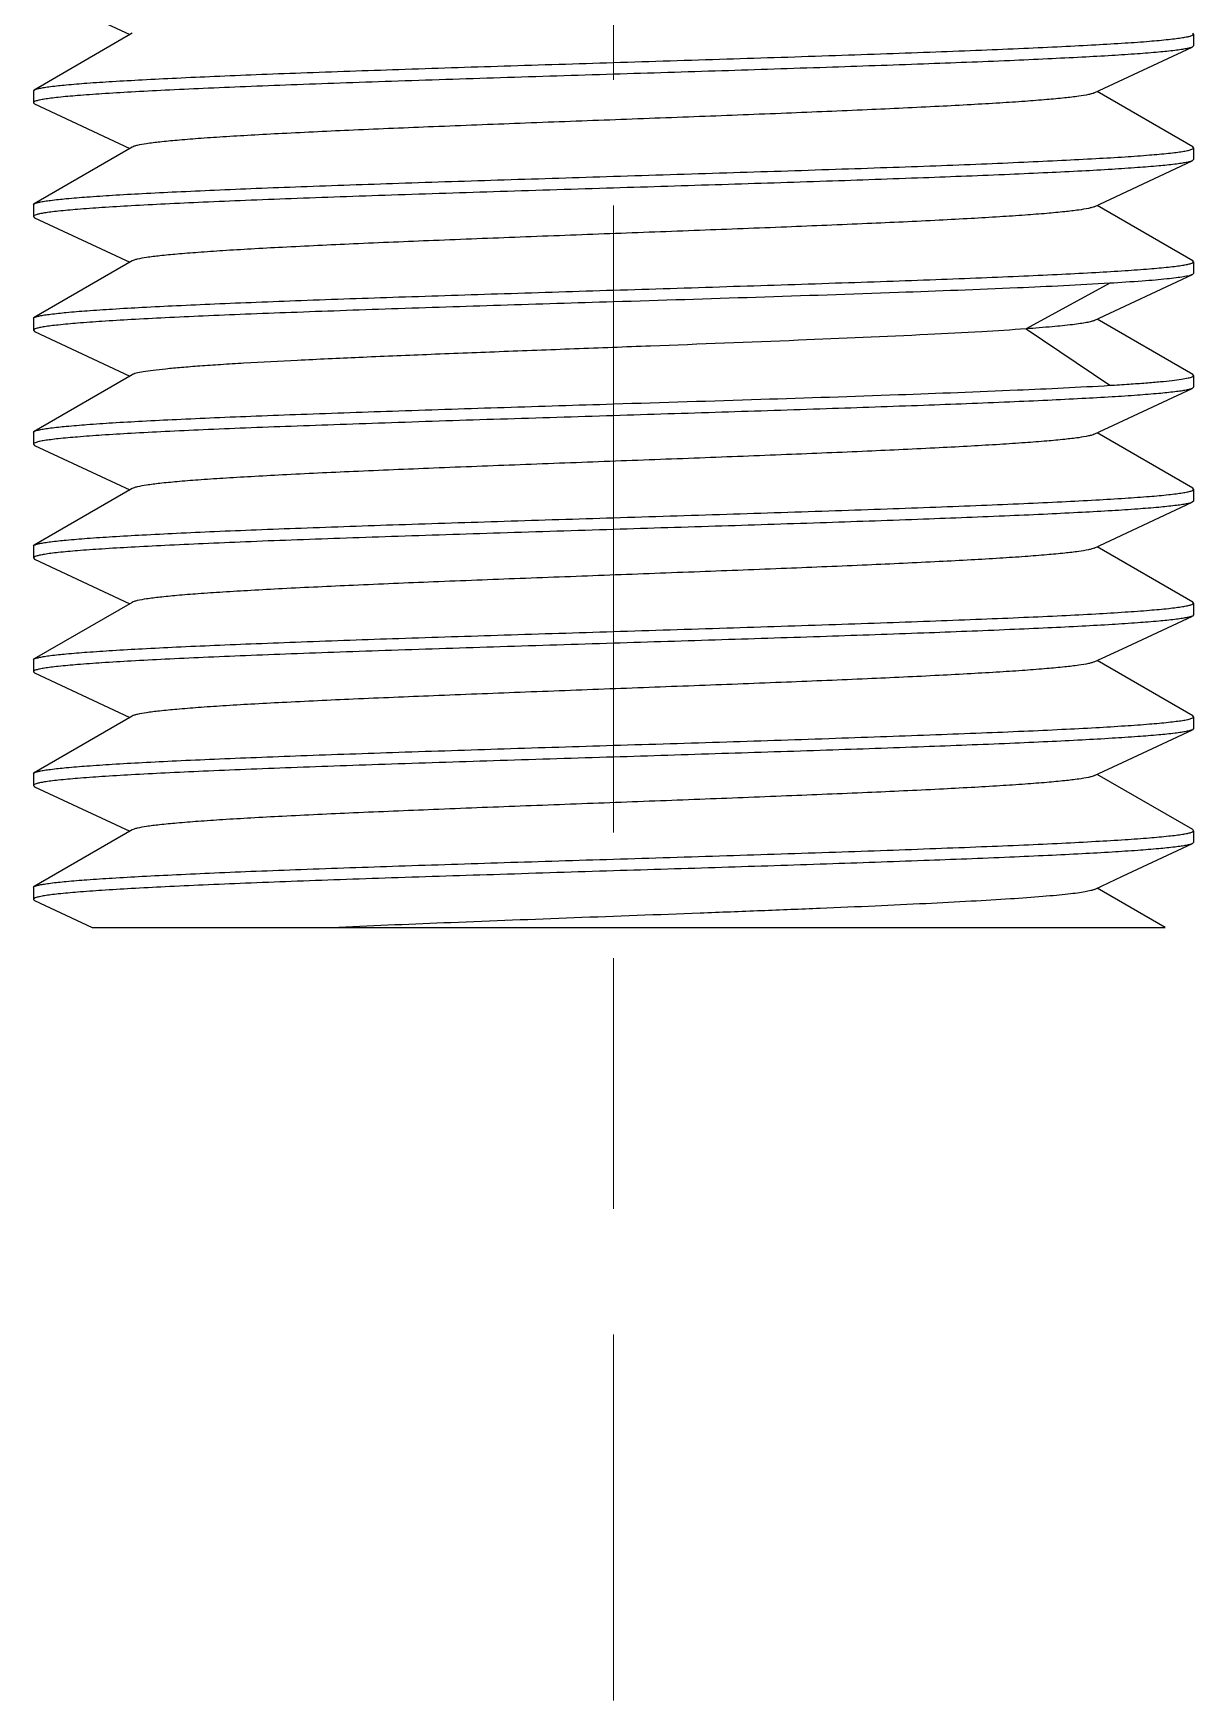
# Model space of a CAD drawing. Header units: millimetres. Extents: x 5308 to 9632, y 1173 to 3839.
# Drawn here: x 8667.65 to 8686.15, y 3185 to 3211.58 of the extents above; entities that cross this region are included whole.
import ezdxf

# ---------------------------------------------------------------- set-up
doc = ezdxf.new("R2010")
doc.units = ezdxf.units.MM
doc.header["$LTSCALE"] = 4
doc.linetypes.add('CENTER', pattern=[2.25, 1.25, -0.25, 0.5, -0.25])
doc.linetypes.add('CENTER2', pattern=[28.575, 19.05, -3.175, 3.175, -3.175])
doc.layers.get('0').update_dxf_attribs({"linetype": 'CONTINUOUS'})
doc.layers.add('Cneter', color=1, linetype='CENTER2', lineweight=13)

msp = doc.modelspace()

# ---------------------------------------------------------------- linework, layer by layer
at = {"color": 7, "linetype": 'Continuous'}
for p, q in [((8668.316, 3211.972), (8669.19, 3211.564)), ((8669.226, 3211.585), (8667.665, 3210.681)), ((8684.567, 3210.635), (8686.13, 3211.366)), ((8686.151, 3211.386), (8686.13, 3211.366)), ((8686.151, 3211.573), (8686.138, 3211.588)), ((8686.151, 3211.573), (8686.151, 3211.386)), ((8667.651, 3210.666), (8667.665, 3210.681)), ((8667.651, 3210.666), (8667.651, 3210.478)), ((8686.138, 3209.774), (8684.612, 3210.656)), ((8667.651, 3210.478), (8667.672, 3210.459)), ((8667.672, 3210.459), (8669.19, 3209.749)), ((8669.227, 3209.77), (8667.665, 3208.867)), ((8686.151, 3209.759), (8686.138, 3209.774)), ((8686.151, 3209.759), (8686.151, 3209.571)), ((8684.567, 3208.821), (8686.13, 3209.552)), ((8686.151, 3209.571), (8686.13, 3209.552)), ((8667.651, 3208.852), (8667.665, 3208.867)), ((8667.651, 3208.852), (8667.651, 3208.664)), ((8686.137, 3207.96), (8684.612, 3208.842)), ((8667.651, 3208.664), (8667.672, 3208.645)), ((8667.672, 3208.645), (8669.19, 3207.935)), ((8669.226, 3207.956), (8667.665, 3207.053)), ((8686.151, 3207.944), (8686.137, 3207.96)), ((8686.151, 3207.944), (8686.151, 3207.757)), ((8684.567, 3207.007), (8686.131, 3207.738)), ((8686.151, 3207.757), (8686.131, 3207.738)), ((8684.815, 3207.6), (8683.481, 3206.873)), ((8667.651, 3207.037), (8667.665, 3207.053)), ((8667.651, 3207.037), (8667.651, 3206.85)), ((8667.651, 3206.85), (8667.672, 3206.83)), ((8667.672, 3206.831), (8669.19, 3206.121)), ((8683.481, 3206.873), (8684.815, 3205.973)), ((8686.138, 3206.146), (8684.612, 3207.028)), ((8669.227, 3206.142), (8667.665, 3205.238)), ((8686.151, 3206.13), (8686.138, 3206.146)), ((8686.151, 3206.13), (8686.151, 3205.943)), ((8684.567, 3205.193), (8686.13, 3205.923)), ((8686.151, 3205.943), (8686.13, 3205.923)), ((8667.651, 3205.223), (8667.665, 3205.239)), ((8667.651, 3205.223), (8667.651, 3205.036)), ((8686.137, 3204.331), (8684.612, 3205.214)), ((8667.651, 3205.036), (8667.672, 3205.016)), ((8667.672, 3205.016), (8669.19, 3204.306)), ((8669.226, 3204.328), (8667.665, 3203.424)), ((8686.151, 3204.316), (8686.137, 3204.332)), ((8686.151, 3204.316), (8686.151, 3204.128)), ((8684.567, 3203.378), (8686.13, 3204.109)), ((8686.151, 3204.128), (8686.13, 3204.109)), ((8667.651, 3203.409), (8667.665, 3203.424)), ((8667.651, 3203.409), (8667.651, 3203.221)), ((8686.137, 3202.517), (8684.612, 3203.399)), ((8667.651, 3203.221), (8667.672, 3203.202)), ((8667.672, 3203.202), (8669.19, 3202.492)), ((8669.226, 3202.513), (8667.665, 3201.61)), ((8685.016, 3201.774), (8686.131, 3202.295)), ((8686.151, 3202.314), (8686.131, 3202.295)), ((8686.151, 3202.502), (8686.137, 3202.517)), ((8686.151, 3202.502), (8686.151, 3202.314)), ((8684.567, 3201.564), (8685.016, 3201.774)), ((8667.651, 3201.594), (8667.665, 3201.61)), ((8667.651, 3201.594), (8667.651, 3201.407)), ((8686.138, 3200.703), (8684.612, 3201.585)), ((8667.651, 3201.407), (8667.672, 3201.388)), ((8667.672, 3201.388), (8669.19, 3200.678)), ((8669.226, 3200.699), (8667.664, 3199.796)), ((8686.151, 3200.687), (8686.138, 3200.703)), ((8685.017, 3199.96), (8686.131, 3200.481)), ((8686.151, 3200.5), (8686.131, 3200.481)), ((8686.151, 3200.687), (8686.151, 3200.5)), ((8684.568, 3199.75), (8685.017, 3199.96)), ((8667.651, 3199.78), (8667.664, 3199.796)), ((8667.651, 3199.78), (8667.651, 3199.593)), ((8686.137, 3198.889), (8684.612, 3199.771)), ((8667.651, 3199.593), (8667.671, 3199.574)), ((8667.671, 3199.574), (8669.19, 3198.864)), ((8669.226, 3198.884), (8667.664, 3197.981)), ((8686.151, 3198.873), (8686.137, 3198.889)), ((8686.151, 3198.873), (8686.151, 3198.686)), ((8685.017, 3198.146), (8686.131, 3198.667)), ((8686.151, 3198.686), (8686.131, 3198.666)), ((8684.568, 3197.936), (8685.017, 3198.146)), ((8667.651, 3197.966), (8667.664, 3197.981)), ((8667.651, 3197.966), (8667.651, 3197.778)), ((8667.651, 3197.778), (8667.671, 3197.759)), ((8685.695, 3197.33), (8684.612, 3197.956)), ((8667.671, 3197.759), (8668.59, 3197.33)), ((8668.59, 3197.33), (8685.695, 3197.33))]:
    msp.add_line(p, q, dxfattribs=at)
for points, knots in [([(8676.901, 3211.119), (8677.503, 3211.138), (8678.683, 3211.175), (8680.136, 3211.222), (8681.247, 3211.26), (8682.024, 3211.289), (8682.75, 3211.317), (8683.421, 3211.345), (8684.029, 3211.373), (8684.568, 3211.401), (8685.033, 3211.429), (8685.42, 3211.456), (8685.691, 3211.481), (8685.867, 3211.501), (8685.966, 3211.515), (8686.044, 3211.528), (8686.101, 3211.542), (8686.134, 3211.553), (8686.151, 3211.567), (8686.151, 3211.573)], [0, 0, 0, 0, 0.1947, 0.381914, 0.47046, 0.554476, 0.633159, 0.705754, 0.771565, 0.829961, 0.880379, 0.922346, 0.955465, 0.968614, 0.979448, 0.987956, 0.994143, 0.998056, 1, 1, 1, 1]), ([(8686.13, 3211.366), (8686.118, 3211.36), (8686.085, 3211.35), (8686.025, 3211.337), (8685.945, 3211.324), (8685.799, 3211.305), (8685.568, 3211.281), (8685.233, 3211.255), (8684.826, 3211.228), (8684.348, 3211.202), (8683.804, 3211.175), (8682.963, 3211.137), (8681.787, 3211.092), (8680.257, 3211.039), (8678.609, 3210.985), (8677.477, 3210.95), (8676.901, 3210.932)], [0, 0, 0, 0, 0.004504, 0.011123, 0.019878, 0.03077, 0.058895, 0.09528, 0.139624, 0.191541, 0.250578, 0.316218, 0.464934, 0.632475, 0.812941, 1, 1, 1, 1]), ([(8667.665, 3210.681), (8667.675, 3210.688), (8667.705, 3210.698), (8667.76, 3210.711), (8667.835, 3210.724), (8667.976, 3210.744), (8668.201, 3210.767), (8668.53, 3210.794), (8668.934, 3210.82), (8669.41, 3210.847), (8669.953, 3210.874), (8670.558, 3210.902), (8671.22, 3210.929), (8672.199, 3210.966), (8673.518, 3211.012), (8675.178, 3211.066), (8676.32, 3211.101), (8676.901, 3211.119)], [0, 0, 0, 0, 0.003959, 0.01005, 0.018313, 0.028749, 0.056086, 0.091852, 0.135748, 0.187384, 0.246303, 0.311981, 0.383826, 0.461198, 0.629709, 0.811473, 1, 1, 1, 1]), ([(8676.901, 3210.932), (8676.3, 3210.913), (8675.12, 3210.876), (8673.666, 3210.829), (8672.555, 3210.791), (8671.779, 3210.763), (8671.052, 3210.735), (8670.381, 3210.707), (8669.774, 3210.679), (8669.235, 3210.651), (8668.769, 3210.623), (8668.382, 3210.595), (8668.111, 3210.571), (8667.935, 3210.551), (8667.836, 3210.537), (8667.758, 3210.523), (8667.702, 3210.509), (8667.668, 3210.498), (8667.651, 3210.484), (8667.651, 3210.478)], [0, 0, 0, 0, 0.1947, 0.381912, 0.470458, 0.554474, 0.633158, 0.705755, 0.771566, 0.829961, 0.880378, 0.922345, 0.955464, 0.968613, 0.979447, 0.987956, 0.994144, 0.998056, 1, 1, 1, 1]), ([(8684.567, 3210.635), (8684.555, 3210.63), (8684.525, 3210.62), (8684.442, 3210.6), (8684.297, 3210.577), (8684.074, 3210.551), (8683.789, 3210.525), (8683.444, 3210.498), (8683.041, 3210.472), (8682.585, 3210.445), (8681.881, 3210.408), (8680.9, 3210.362), (8679.627, 3210.309), (8678.258, 3210.256), (8676.842, 3210.203), (8675.428, 3210.15), (8674.066, 3210.097), (8672.803, 3210.044), (8671.832, 3209.998), (8671.138, 3209.961), (8670.691, 3209.934), (8670.297, 3209.908), (8669.962, 3209.881), (8669.687, 3209.855), (8669.475, 3209.829), (8669.338, 3209.806), (8669.263, 3209.786), (8669.236, 3209.776), (8669.226, 3209.77)], [0, 0, 0, 0, 0.002585, 0.006217, 0.016644, 0.031235, 0.049892, 0.072489, 0.098814, 0.128626, 0.161676, 0.236355, 0.320201, 0.410326, 0.503558, 0.596662, 0.68638, 0.769583, 0.843368, 0.875904, 0.905168, 0.930894, 0.952836, 0.970836, 0.984757, 0.994483, 0.997757, 1, 1, 1, 1]), ([(8676.901, 3209.305), (8677.503, 3209.324), (8678.683, 3209.361), (8680.136, 3209.408), (8681.247, 3209.446), (8682.024, 3209.474), (8682.75, 3209.502), (8683.421, 3209.531), (8684.028, 3209.559), (8684.567, 3209.587), (8685.033, 3209.614), (8685.42, 3209.642), (8685.691, 3209.666), (8685.867, 3209.686), (8685.966, 3209.7), (8686.044, 3209.714), (8686.101, 3209.728), (8686.134, 3209.739), (8686.151, 3209.753), (8686.151, 3209.759)], [0, 0, 0, 0, 0.194699, 0.381909, 0.470453, 0.554467, 0.633149, 0.705745, 0.771555, 0.829952, 0.88037, 0.922338, 0.955458, 0.968608, 0.979443, 0.987953, 0.994141, 0.998055, 1, 1, 1, 1]), ([(8686.13, 3209.552), (8686.118, 3209.546), (8686.085, 3209.536), (8686.025, 3209.523), (8685.945, 3209.51), (8685.799, 3209.49), (8685.568, 3209.467), (8685.234, 3209.441), (8684.826, 3209.414), (8684.348, 3209.387), (8683.805, 3209.361), (8682.963, 3209.323), (8681.787, 3209.277), (8680.257, 3209.224), (8678.609, 3209.171), (8677.477, 3209.136), (8676.901, 3209.118)], [0, 0, 0, 0, 0.004498, 0.01111, 0.01986, 0.030747, 0.058863, 0.095241, 0.139579, 0.191493, 0.250527, 0.316168, 0.464891, 0.632443, 0.812923, 1, 1, 1, 1]), ([(8667.665, 3208.867), (8667.675, 3208.873), (8667.705, 3208.884), (8667.76, 3208.897), (8667.836, 3208.91), (8667.976, 3208.929), (8668.202, 3208.953), (8668.531, 3208.979), (8668.935, 3209.006), (8669.411, 3209.033), (8669.954, 3209.06), (8670.559, 3209.087), (8671.221, 3209.115), (8672.2, 3209.152), (8673.518, 3209.198), (8675.179, 3209.251), (8676.32, 3209.287), (8676.901, 3209.305)], [0, 0, 0, 0, 0.003974, 0.010079, 0.018355, 0.028803, 0.056161, 0.091944, 0.135852, 0.187496, 0.24642, 0.312098, 0.383939, 0.461303, 0.629788, 0.811514, 1, 1, 1, 1]), ([(8676.901, 3209.118), (8676.3, 3209.099), (8675.12, 3209.062), (8673.666, 3209.015), (8672.555, 3208.977), (8671.779, 3208.949), (8671.052, 3208.92), (8670.381, 3208.892), (8669.774, 3208.864), (8669.235, 3208.836), (8668.769, 3208.808), (8668.382, 3208.781), (8668.111, 3208.757), (8667.935, 3208.736), (8667.836, 3208.722), (8667.758, 3208.709), (8667.702, 3208.695), (8667.668, 3208.684), (8667.651, 3208.67), (8667.651, 3208.664)], [0, 0, 0, 0, 0.194704, 0.381918, 0.470463, 0.554479, 0.633163, 0.705759, 0.771569, 0.829965, 0.880382, 0.922348, 0.955467, 0.968615, 0.979449, 0.987958, 0.994144, 0.998057, 1, 1, 1, 1]), ([(8684.567, 3208.821), (8684.555, 3208.816), (8684.525, 3208.806), (8684.442, 3208.786), (8684.297, 3208.763), (8684.075, 3208.737), (8683.79, 3208.711), (8683.444, 3208.684), (8683.042, 3208.657), (8682.585, 3208.631), (8681.881, 3208.593), (8680.901, 3208.548), (8679.627, 3208.495), (8678.259, 3208.442), (8676.843, 3208.389), (8675.429, 3208.336), (8674.066, 3208.283), (8672.803, 3208.23), (8671.833, 3208.184), (8671.139, 3208.147), (8670.691, 3208.12), (8670.297, 3208.093), (8669.962, 3208.067), (8669.687, 3208.041), (8669.475, 3208.015), (8669.339, 3207.992), (8669.263, 3207.972), (8669.236, 3207.962), (8669.226, 3207.956)], [0, 0, 0, 0, 0.002582, 0.006202, 0.016608, 0.03121, 0.049879, 0.072458, 0.09877, 0.128593, 0.16165, 0.236305, 0.320161, 0.410275, 0.503517, 0.596619, 0.686342, 0.769544, 0.84334, 0.875885, 0.905139, 0.930859, 0.952822, 0.970829, 0.984738, 0.99446, 0.997745, 1, 1, 1, 1]), ([(8676.901, 3207.491), (8677.503, 3207.509), (8678.683, 3207.547), (8680.136, 3207.594), (8681.247, 3207.632), (8682.024, 3207.66), (8682.75, 3207.688), (8683.421, 3207.716), (8684.029, 3207.744), (8684.568, 3207.772), (8685.033, 3207.8), (8685.42, 3207.828), (8685.691, 3207.852), (8685.867, 3207.872), (8685.966, 3207.886), (8686.044, 3207.899), (8686.101, 3207.914), (8686.134, 3207.925), (8686.151, 3207.938), (8686.151, 3207.944)], [0, 0, 0, 0, 0.194702, 0.381915, 0.47046, 0.554476, 0.63316, 0.705757, 0.771567, 0.829963, 0.88038, 0.922347, 0.955465, 0.968614, 0.979448, 0.987957, 0.994144, 0.998056, 1, 1, 1, 1]), ([(8686.131, 3207.738), (8686.114, 3207.73), (8686.067, 3207.717), (8685.981, 3207.701), (8685.863, 3207.684), (8685.713, 3207.667), (8685.531, 3207.65), (8685.228, 3207.626), (8684.986, 3207.61), (8684.815, 3207.6)], [0, 0, 0, 0, 0.042224, 0.10833, 0.198513, 0.312623, 0.450331, 0.611251, 1, 1, 1, 1]), ([(8667.665, 3207.053), (8667.675, 3207.059), (8667.705, 3207.069), (8667.76, 3207.082), (8667.836, 3207.096), (8667.977, 3207.115), (8668.202, 3207.139), (8668.532, 3207.165), (8668.936, 3207.192), (8669.411, 3207.219), (8669.954, 3207.246), (8670.56, 3207.273), (8671.222, 3207.3), (8672.201, 3207.338), (8673.519, 3207.383), (8675.179, 3207.437), (8676.32, 3207.473), (8676.901, 3207.491)], [0, 0, 0, 0, 0.003979, 0.01009, 0.01837, 0.028822, 0.056187, 0.091975, 0.135888, 0.187535, 0.24646, 0.312138, 0.383977, 0.461339, 0.629813, 0.811528, 1, 1, 1, 1]), ([(8684.815, 3207.6), (8684.323, 3207.57), (8683.2, 3207.517), (8680.562, 3207.417), (8678.415, 3207.35), (8676.901, 3207.303)], [0, 0, 0, 0, 0.186472, 0.426145, 1, 1, 1, 1]), ([(8676.901, 3207.303), (8676.3, 3207.285), (8675.12, 3207.248), (8673.666, 3207.201), (8672.555, 3207.162), (8671.779, 3207.134), (8671.052, 3207.106), (8670.382, 3207.078), (8669.774, 3207.05), (8669.235, 3207.022), (8668.77, 3206.994), (8668.383, 3206.967), (8668.111, 3206.942), (8667.935, 3206.922), (8667.836, 3206.908), (8667.758, 3206.895), (8667.702, 3206.88), (8667.668, 3206.87), (8667.651, 3206.856), (8667.651, 3206.85)], [0, 0, 0, 0, 0.194697, 0.381907, 0.47045, 0.554464, 0.633146, 0.705741, 0.771552, 0.829948, 0.880367, 0.922336, 0.955456, 0.968606, 0.979442, 0.987952, 0.994141, 0.998055, 1, 1, 1, 1]), ([(8683.481, 3206.873), (8683.245, 3206.856), (8682.723, 3206.823), (8681.512, 3206.76), (8679.753, 3206.685), (8677.873, 3206.613), (8676.282, 3206.553), (8675.091, 3206.508), (8673.946, 3206.463), (8672.875, 3206.418), (8671.904, 3206.373), (8671.17, 3206.335), (8670.65, 3206.303), (8670.318, 3206.28), (8670.026, 3206.258), (8669.778, 3206.235), (8669.574, 3206.213), (8669.416, 3206.191), (8669.314, 3206.172), (8669.256, 3206.155), (8669.234, 3206.147), (8669.226, 3206.142)], [0, 0, 0, 0, 0.049812, 0.109883, 0.254602, 0.419825, 0.505038, 0.58916, 0.670086, 0.745804, 0.814419, 0.87423, 0.900358, 0.923742, 0.944244, 0.96174, 0.976125, 0.987313, 0.995261, 0.998024, 1, 1, 1, 1]), ([(8684.567, 3207.007), (8684.552, 3207), (8684.511, 3206.987), (8684.437, 3206.971), (8684.337, 3206.955), (8684.155, 3206.931), (8683.867, 3206.903), (8683.62, 3206.883), (8683.481, 3206.873)], [0, 0, 0, 0, 0.046893, 0.116269, 0.208363, 0.323038, 0.619014, 1, 1, 1, 1]), ([(8684.815, 3205.973), (8684.917, 3205.979), (8685.109, 3205.991), (8685.378, 3206.011), (8685.608, 3206.03), (8685.797, 3206.049), (8685.946, 3206.068), (8686.052, 3206.087), (8686.116, 3206.103), (8686.144, 3206.117), (8686.151, 3206.126), (8686.151, 3206.13)], [0, 0, 0, 0, 0.227243, 0.426664, 0.597143, 0.737897, 0.848412, 0.928352, 0.977859, 0.991747, 1, 1, 1, 1]), ([(8676.901, 3205.677), (8677.684, 3205.701), (8679.198, 3205.748), (8681.344, 3205.82), (8683.2, 3205.89), (8684.323, 3205.943), (8684.815, 3205.973)], [0, 0, 0, 0, 0.296635, 0.573855, 0.813528, 1, 1, 1, 1]), ([(8686.13, 3205.923), (8686.118, 3205.917), (8686.085, 3205.907), (8686.025, 3205.894), (8685.945, 3205.881), (8685.799, 3205.862), (8685.568, 3205.839), (8685.234, 3205.812), (8684.826, 3205.786), (8684.348, 3205.759), (8683.804, 3205.732), (8682.963, 3205.695), (8681.787, 3205.649), (8680.257, 3205.596), (8678.609, 3205.542), (8677.477, 3205.507), (8676.901, 3205.489)], [0, 0, 0, 0, 0.004501, 0.011118, 0.019871, 0.030761, 0.058883, 0.095266, 0.139608, 0.191523, 0.250557, 0.316195, 0.464912, 0.632459, 0.812933, 1, 1, 1, 1]), ([(8676.901, 3205.489), (8676.3, 3205.47), (8675.12, 3205.434), (8673.666, 3205.386), (8672.555, 3205.348), (8671.779, 3205.32), (8671.052, 3205.292), (8670.381, 3205.264), (8669.774, 3205.236), (8669.235, 3205.208), (8668.769, 3205.18), (8668.382, 3205.152), (8668.111, 3205.128), (8667.935, 3205.108), (8667.836, 3205.094), (8667.758, 3205.081), (8667.702, 3205.066), (8667.668, 3205.055), (8667.651, 3205.042), (8667.651, 3205.036)], [0, 0, 0, 0, 0.194702, 0.381919, 0.470466, 0.554483, 0.633167, 0.705762, 0.771572, 0.829968, 0.880386, 0.922352, 0.95547, 0.968618, 0.979451, 0.987959, 0.994145, 0.998057, 1, 1, 1, 1]), ([(8667.665, 3205.239), (8667.675, 3205.245), (8667.705, 3205.255), (8667.76, 3205.268), (8667.835, 3205.281), (8667.976, 3205.301), (8668.202, 3205.324), (8668.531, 3205.351), (8668.935, 3205.378), (8669.411, 3205.405), (8669.954, 3205.432), (8670.559, 3205.459), (8671.221, 3205.486), (8672.2, 3205.523), (8673.518, 3205.569), (8675.179, 3205.623), (8676.32, 3205.658), (8676.901, 3205.677)], [0, 0, 0, 0, 0.003969, 0.01007, 0.018341, 0.028784, 0.056135, 0.091912, 0.135816, 0.187458, 0.246381, 0.31206, 0.383902, 0.461269, 0.629761, 0.811501, 1, 1, 1, 1]), ([(8684.567, 3205.193), (8684.555, 3205.187), (8684.525, 3205.177), (8684.442, 3205.157), (8684.297, 3205.134), (8684.074, 3205.108), (8683.789, 3205.082), (8683.444, 3205.055), (8683.041, 3205.029), (8682.585, 3205.002), (8681.881, 3204.965), (8680.9, 3204.919), (8679.627, 3204.866), (8678.259, 3204.813), (8676.843, 3204.76), (8675.429, 3204.707), (8674.066, 3204.654), (8672.803, 3204.601), (8671.833, 3204.556), (8671.139, 3204.518), (8670.691, 3204.491), (8670.297, 3204.465), (8669.962, 3204.438), (8669.687, 3204.412), (8669.475, 3204.386), (8669.339, 3204.363), (8669.263, 3204.343), (8669.236, 3204.333), (8669.226, 3204.328)], [0, 0, 0, 0, 0.002582, 0.006211, 0.016635, 0.031229, 0.049888, 0.072478, 0.098801, 0.128615, 0.161665, 0.236336, 0.320179, 0.4103, 0.503532, 0.596633, 0.686352, 0.769553, 0.843344, 0.87588, 0.905143, 0.930872, 0.952821, 0.970822, 0.984744, 0.994476, 0.997755, 1, 1, 1, 1]), ([(8676.901, 3203.862), (8677.503, 3203.881), (8678.683, 3203.918), (8680.136, 3203.965), (8681.248, 3204.003), (8682.024, 3204.031), (8682.751, 3204.06), (8683.421, 3204.088), (8684.029, 3204.116), (8684.568, 3204.144), (8685.033, 3204.172), (8685.42, 3204.199), (8685.692, 3204.223), (8685.867, 3204.244), (8685.967, 3204.258), (8686.044, 3204.271), (8686.101, 3204.285), (8686.134, 3204.296), (8686.151, 3204.31), (8686.151, 3204.316)], [0, 0, 0, 0, 0.194712, 0.381937, 0.470488, 0.554507, 0.633193, 0.70579, 0.7716, 0.829994, 0.880409, 0.922372, 0.955486, 0.968631, 0.979462, 0.987967, 0.994151, 0.998059, 1, 1, 1, 1]), ([(8686.13, 3204.109), (8686.118, 3204.103), (8686.085, 3204.093), (8686.025, 3204.08), (8685.946, 3204.067), (8685.8, 3204.048), (8685.569, 3204.024), (8685.235, 3203.998), (8684.827, 3203.971), (8684.349, 3203.945), (8683.806, 3203.918), (8682.964, 3203.88), (8681.788, 3203.835), (8680.258, 3203.781), (8678.61, 3203.728), (8677.477, 3203.693), (8676.901, 3203.675)], [0, 0, 0, 0, 0.004488, 0.011091, 0.019832, 0.03071, 0.058812, 0.095179, 0.13951, 0.191419, 0.250451, 0.316091, 0.464821, 0.632393, 0.812898, 1, 1, 1, 1]), ([(8676.901, 3203.675), (8676.3, 3203.656), (8675.119, 3203.619), (8673.666, 3203.572), (8672.554, 3203.534), (8671.778, 3203.506), (8671.052, 3203.478), (8670.381, 3203.449), (8669.773, 3203.421), (8669.234, 3203.393), (8668.769, 3203.366), (8668.382, 3203.338), (8668.11, 3203.314), (8667.935, 3203.294), (8667.836, 3203.28), (8667.758, 3203.266), (8667.702, 3203.252), (8667.668, 3203.241), (8667.651, 3203.227), (8667.651, 3203.221)], [0, 0, 0, 0, 0.194712, 0.381937, 0.470488, 0.554508, 0.633193, 0.705791, 0.771601, 0.829994, 0.880409, 0.922372, 0.955486, 0.968632, 0.979463, 0.987968, 0.994151, 0.998059, 1, 1, 1, 1]), ([(8667.665, 3203.424), (8667.675, 3203.43), (8667.705, 3203.441), (8667.76, 3203.454), (8667.836, 3203.467), (8667.977, 3203.487), (8668.202, 3203.51), (8668.532, 3203.537), (8668.936, 3203.563), (8669.411, 3203.59), (8669.954, 3203.617), (8670.56, 3203.645), (8671.222, 3203.672), (8672.201, 3203.709), (8673.519, 3203.755), (8675.179, 3203.808), (8676.32, 3203.844), (8676.901, 3203.862)], [0, 0, 0, 0, 0.003979, 0.01009, 0.01837, 0.028822, 0.056188, 0.091976, 0.135889, 0.187537, 0.246462, 0.312138, 0.383976, 0.461337, 0.629813, 0.811528, 1, 1, 1, 1]), ([(8684.567, 3203.378), (8684.555, 3203.373), (8684.525, 3203.363), (8684.442, 3203.343), (8684.297, 3203.32), (8684.075, 3203.294), (8683.79, 3203.268), (8683.445, 3203.241), (8683.042, 3203.214), (8682.586, 3203.188), (8681.882, 3203.15), (8680.901, 3203.105), (8679.628, 3203.052), (8678.259, 3202.999), (8676.843, 3202.946), (8675.428, 3202.893), (8674.066, 3202.84), (8672.802, 3202.787), (8671.832, 3202.741), (8671.138, 3202.704), (8670.69, 3202.677), (8670.297, 3202.651), (8669.961, 3202.624), (8669.686, 3202.598), (8669.475, 3202.572), (8669.338, 3202.549), (8669.263, 3202.529), (8669.236, 3202.519), (8669.226, 3202.513)], [0, 0, 0, 0, 0.002579, 0.006194, 0.016586, 0.031184, 0.049853, 0.072428, 0.098734, 0.12856, 0.161623, 0.236281, 0.320152, 0.410275, 0.503531, 0.596644, 0.68638, 0.769591, 0.843388, 0.875936, 0.905183, 0.930897, 0.952858, 0.970862, 0.984756, 0.994467, 0.997748, 1, 1, 1, 1]), ([(8676.901, 3202.048), (8677.503, 3202.067), (8678.683, 3202.104), (8680.136, 3202.151), (8681.248, 3202.189), (8682.024, 3202.217), (8682.75, 3202.245), (8683.421, 3202.273), (8684.029, 3202.301), (8684.568, 3202.329), (8685.033, 3202.357), (8685.42, 3202.385), (8685.692, 3202.409), (8685.867, 3202.429), (8685.966, 3202.443), (8686.044, 3202.457), (8686.101, 3202.471), (8686.134, 3202.482), (8686.151, 3202.496), (8686.151, 3202.502)], [0, 0, 0, 0, 0.194702, 0.381918, 0.470465, 0.554482, 0.633166, 0.705761, 0.771571, 0.829967, 0.880385, 0.922351, 0.955469, 0.968617, 0.979451, 0.987959, 0.994145, 0.998057, 1, 1, 1, 1]), ([(8686.131, 3202.295), (8686.118, 3202.289), (8686.085, 3202.279), (8686.026, 3202.266), (8685.946, 3202.253), (8685.801, 3202.233), (8685.57, 3202.21), (8685.235, 3202.184), (8684.828, 3202.157), (8684.35, 3202.13), (8683.807, 3202.103), (8682.965, 3202.066), (8681.789, 3202.02), (8680.258, 3201.967), (8678.61, 3201.914), (8677.477, 3201.879), (8676.901, 3201.861)], [0, 0, 0, 0, 0.004476, 0.011067, 0.019797, 0.030665, 0.058749, 0.095103, 0.139424, 0.191327, 0.250357, 0.315999, 0.464741, 0.632332, 0.812865, 1, 1, 1, 1]), ([(8667.665, 3201.61), (8667.675, 3201.616), (8667.705, 3201.626), (8667.76, 3201.639), (8667.835, 3201.653), (8667.976, 3201.672), (8668.202, 3201.696), (8668.531, 3201.722), (8668.935, 3201.749), (8669.411, 3201.776), (8669.954, 3201.803), (8670.559, 3201.83), (8671.221, 3201.857), (8672.2, 3201.895), (8673.518, 3201.941), (8675.179, 3201.994), (8676.32, 3202.03), (8676.901, 3202.048)], [0, 0, 0, 0, 0.00397, 0.010073, 0.018345, 0.02879, 0.056144, 0.091923, 0.135829, 0.18747, 0.246392, 0.312069, 0.38391, 0.461275, 0.629766, 0.811503, 1, 1, 1, 1]), ([(8676.901, 3201.861), (8676.3, 3201.842), (8675.12, 3201.805), (8673.666, 3201.758), (8672.555, 3201.72), (8671.779, 3201.691), (8671.052, 3201.663), (8670.381, 3201.635), (8669.774, 3201.607), (8669.235, 3201.579), (8668.769, 3201.551), (8668.382, 3201.524), (8668.111, 3201.499), (8667.935, 3201.479), (8667.836, 3201.465), (8667.758, 3201.452), (8667.702, 3201.438), (8667.668, 3201.427), (8667.651, 3201.413), (8667.651, 3201.407)], [0, 0, 0, 0, 0.194703, 0.381917, 0.470465, 0.554483, 0.633168, 0.705764, 0.771574, 0.829968, 0.880384, 0.92235, 0.955467, 0.968615, 0.979449, 0.987956, 0.994142, 0.998056, 1, 1, 1, 1]), ([(8684.568, 3201.564), (8684.556, 3201.559), (8684.525, 3201.549), (8684.443, 3201.529), (8684.298, 3201.506), (8684.076, 3201.48), (8683.791, 3201.454), (8683.446, 3201.427), (8683.043, 3201.4), (8682.587, 3201.374), (8681.883, 3201.336), (8680.902, 3201.291), (8679.628, 3201.238), (8678.259, 3201.185), (8676.842, 3201.132), (8675.428, 3201.078), (8674.065, 3201.025), (8672.801, 3200.972), (8671.831, 3200.927), (8671.137, 3200.89), (8670.689, 3200.863), (8670.296, 3200.836), (8669.96, 3200.81), (8669.685, 3200.783), (8669.474, 3200.757), (8669.338, 3200.735), (8669.263, 3200.715), (8669.236, 3200.705), (8669.226, 3200.699)], [0, 0, 0, 0, 0.002576, 0.006193, 0.016586, 0.03116, 0.049816, 0.072398, 0.098709, 0.12852, 0.161582, 0.23626, 0.320135, 0.410283, 0.503553, 0.59669, 0.686436, 0.769662, 0.843459, 0.876003, 0.905258, 0.930967, 0.952912, 0.970903, 0.984797, 0.994491, 0.997761, 1, 1, 1, 1]), ([(8676.901, 3200.234), (8677.503, 3200.252), (8678.683, 3200.289), (8680.136, 3200.336), (8681.247, 3200.375), (8682.023, 3200.403), (8682.75, 3200.431), (8683.421, 3200.459), (8684.028, 3200.487), (8684.567, 3200.515), (8685.033, 3200.543), (8685.42, 3200.571), (8685.691, 3200.595), (8685.867, 3200.615), (8685.966, 3200.629), (8686.044, 3200.642), (8686.101, 3200.657), (8686.134, 3200.668), (8686.151, 3200.681), (8686.151, 3200.687)], [0, 0, 0, 0, 0.194697, 0.381907, 0.47045, 0.554464, 0.633146, 0.705741, 0.771552, 0.829948, 0.880367, 0.922336, 0.955456, 0.968606, 0.979442, 0.987952, 0.994141, 0.998055, 1, 1, 1, 1]), ([(8686.131, 3200.481), (8686.118, 3200.475), (8686.086, 3200.465), (8686.026, 3200.452), (8685.947, 3200.439), (8685.801, 3200.419), (8685.57, 3200.396), (8685.236, 3200.37), (8684.829, 3200.343), (8684.351, 3200.316), (8683.808, 3200.289), (8682.966, 3200.252), (8681.79, 3200.206), (8680.259, 3200.153), (8678.61, 3200.1), (8677.478, 3200.064), (8676.901, 3200.046)], [0, 0, 0, 0, 0.004462, 0.01104, 0.019757, 0.030614, 0.058679, 0.095016, 0.139326, 0.191221, 0.250249, 0.315892, 0.464648, 0.632263, 0.812828, 1, 1, 1, 1]), ([(8667.664, 3199.796), (8667.675, 3199.802), (8667.705, 3199.812), (8667.759, 3199.825), (8667.835, 3199.838), (8667.975, 3199.858), (8668.201, 3199.881), (8668.53, 3199.908), (8668.934, 3199.935), (8669.409, 3199.962), (8669.952, 3199.989), (8670.557, 3200.016), (8671.22, 3200.043), (8672.199, 3200.08), (8673.517, 3200.126), (8675.178, 3200.18), (8676.32, 3200.216), (8676.901, 3200.234)], [0, 0, 0, 0, 0.003953, 0.010036, 0.018289, 0.028718, 0.056042, 0.091799, 0.135687, 0.18732, 0.246238, 0.311918, 0.383767, 0.461146, 0.629675, 0.811455, 1, 1, 1, 1]), ([(8676.901, 3200.046), (8676.3, 3200.028), (8675.12, 3199.991), (8673.666, 3199.944), (8672.555, 3199.905), (8671.779, 3199.877), (8671.052, 3199.849), (8670.381, 3199.821), (8669.774, 3199.793), (8669.235, 3199.765), (8668.769, 3199.737), (8668.382, 3199.709), (8668.111, 3199.685), (8667.935, 3199.665), (8667.836, 3199.651), (8667.758, 3199.638), (8667.702, 3199.623), (8667.668, 3199.612), (8667.651, 3199.599), (8667.651, 3199.593)], [0, 0, 0, 0, 0.194703, 0.381916, 0.470461, 0.554477, 0.633161, 0.705757, 0.771568, 0.829964, 0.880381, 0.922347, 0.955466, 0.968614, 0.979448, 0.987957, 0.994144, 0.998056, 1, 1, 1, 1]), ([(8684.568, 3199.75), (8684.556, 3199.745), (8684.526, 3199.734), (8684.443, 3199.715), (8684.298, 3199.692), (8684.077, 3199.666), (8683.792, 3199.639), (8683.447, 3199.613), (8683.045, 3199.586), (8682.588, 3199.559), (8681.884, 3199.522), (8680.903, 3199.477), (8679.63, 3199.424), (8678.261, 3199.371), (8676.844, 3199.317), (8675.429, 3199.264), (8674.066, 3199.211), (8672.802, 3199.158), (8671.831, 3199.113), (8671.137, 3199.075), (8670.689, 3199.049), (8670.296, 3199.022), (8669.96, 3198.995), (8669.685, 3198.969), (8669.474, 3198.943), (8669.338, 3198.92), (8669.263, 3198.901), (8669.236, 3198.89), (8669.226, 3198.885)], [0, 0, 0, 0, 0.002576, 0.006192, 0.01657, 0.031114, 0.049736, 0.072314, 0.098641, 0.128445, 0.161475, 0.236154, 0.320034, 0.410174, 0.503462, 0.596614, 0.68637, 0.769616, 0.843435, 0.875963, 0.905224, 0.930959, 0.952914, 0.9709, 0.98477, 0.994465, 0.997746, 1, 1, 1, 1]), ([(8676.901, 3198.419), (8677.503, 3198.438), (8678.683, 3198.475), (8680.136, 3198.522), (8681.248, 3198.56), (8682.024, 3198.589), (8682.75, 3198.617), (8683.421, 3198.645), (8684.029, 3198.673), (8684.568, 3198.701), (8685.033, 3198.729), (8685.42, 3198.756), (8685.692, 3198.781), (8685.867, 3198.801), (8685.966, 3198.815), (8686.044, 3198.828), (8686.101, 3198.842), (8686.134, 3198.853), (8686.151, 3198.867), (8686.151, 3198.873)], [0, 0, 0, 0, 0.194704, 0.381918, 0.470463, 0.554479, 0.633162, 0.705759, 0.771569, 0.829965, 0.880382, 0.922348, 0.955466, 0.968615, 0.979449, 0.987958, 0.994144, 0.998057, 1, 1, 1, 1]), ([(8686.131, 3198.666), (8686.118, 3198.661), (8686.086, 3198.65), (8686.026, 3198.637), (8685.947, 3198.624), (8685.801, 3198.605), (8685.57, 3198.582), (8685.236, 3198.555), (8684.828, 3198.529), (8684.351, 3198.502), (8683.807, 3198.475), (8682.966, 3198.437), (8681.789, 3198.392), (8680.259, 3198.339), (8678.61, 3198.285), (8677.478, 3198.25), (8676.901, 3198.232)], [0, 0, 0, 0, 0.004467, 0.011049, 0.019771, 0.030632, 0.058705, 0.095048, 0.139361, 0.191258, 0.250286, 0.315929, 0.46468, 0.632289, 0.812841, 1, 1, 1, 1]), ([(8667.664, 3197.981), (8667.675, 3197.987), (8667.704, 3197.998), (8667.759, 3198.011), (8667.835, 3198.024), (8667.975, 3198.044), (8668.201, 3198.067), (8668.529, 3198.094), (8668.933, 3198.12), (8669.409, 3198.147), (8669.952, 3198.174), (8670.557, 3198.202), (8671.219, 3198.229), (8672.199, 3198.266), (8673.517, 3198.312), (8675.178, 3198.366), (8676.32, 3198.401), (8676.901, 3198.419)], [0, 0, 0, 0, 0.003948, 0.010028, 0.018279, 0.028705, 0.056025, 0.091777, 0.135663, 0.187292, 0.246209, 0.311888, 0.383738, 0.461118, 0.62965, 0.811441, 1, 1, 1, 1]), ([(8676.901, 3198.232), (8676.3, 3198.213), (8675.12, 3198.176), (8673.666, 3198.129), (8672.555, 3198.091), (8671.779, 3198.063), (8671.052, 3198.035), (8670.381, 3198.007), (8669.774, 3197.979), (8669.235, 3197.951), (8668.769, 3197.923), (8668.383, 3197.895), (8668.111, 3197.871), (8667.935, 3197.851), (8667.836, 3197.837), (8667.758, 3197.823), (8667.702, 3197.809), (8667.668, 3197.798), (8667.651, 3197.784), (8667.651, 3197.778)], [0, 0, 0, 0, 0.1947, 0.381911, 0.470455, 0.55447, 0.633152, 0.705748, 0.771558, 0.829955, 0.880373, 0.92234, 0.95546, 0.968609, 0.979444, 0.987954, 0.994142, 0.998055, 1, 1, 1, 1]), ([(8684.568, 3197.936), (8684.55, 3197.927), (8684.501, 3197.913), (8684.411, 3197.895), (8684.29, 3197.877), (8684.137, 3197.858), (8683.953, 3197.84), (8683.648, 3197.813), (8683.195, 3197.781), (8682.574, 3197.744), (8681.855, 3197.707), (8681.051, 3197.669), (8680.176, 3197.632), (8679.244, 3197.594), (8677.937, 3197.544), (8676.287, 3197.483), (8674.367, 3197.409), (8673.116, 3197.358), (8672.52, 3197.33)], [0, 0, 0, 0, 0.00497, 0.012553, 0.022744, 0.035518, 0.050854, 0.068714, 0.111662, 0.163572, 0.223537, 0.290599, 0.36362, 0.441279, 0.522293, 0.68879, 0.85172, 1, 1, 1, 1])]:
    msp.add_open_spline(points, degree=3, knots=knots, dxfattribs=at)
at = {"layer": 'Cneter', "linetype": 'CENTER', "ltscale": 2}
msp.add_line((8676.901, 3316.842), (8676.901, 3185.003), dxfattribs=at)

doc.saveas('drawing.dxf')
